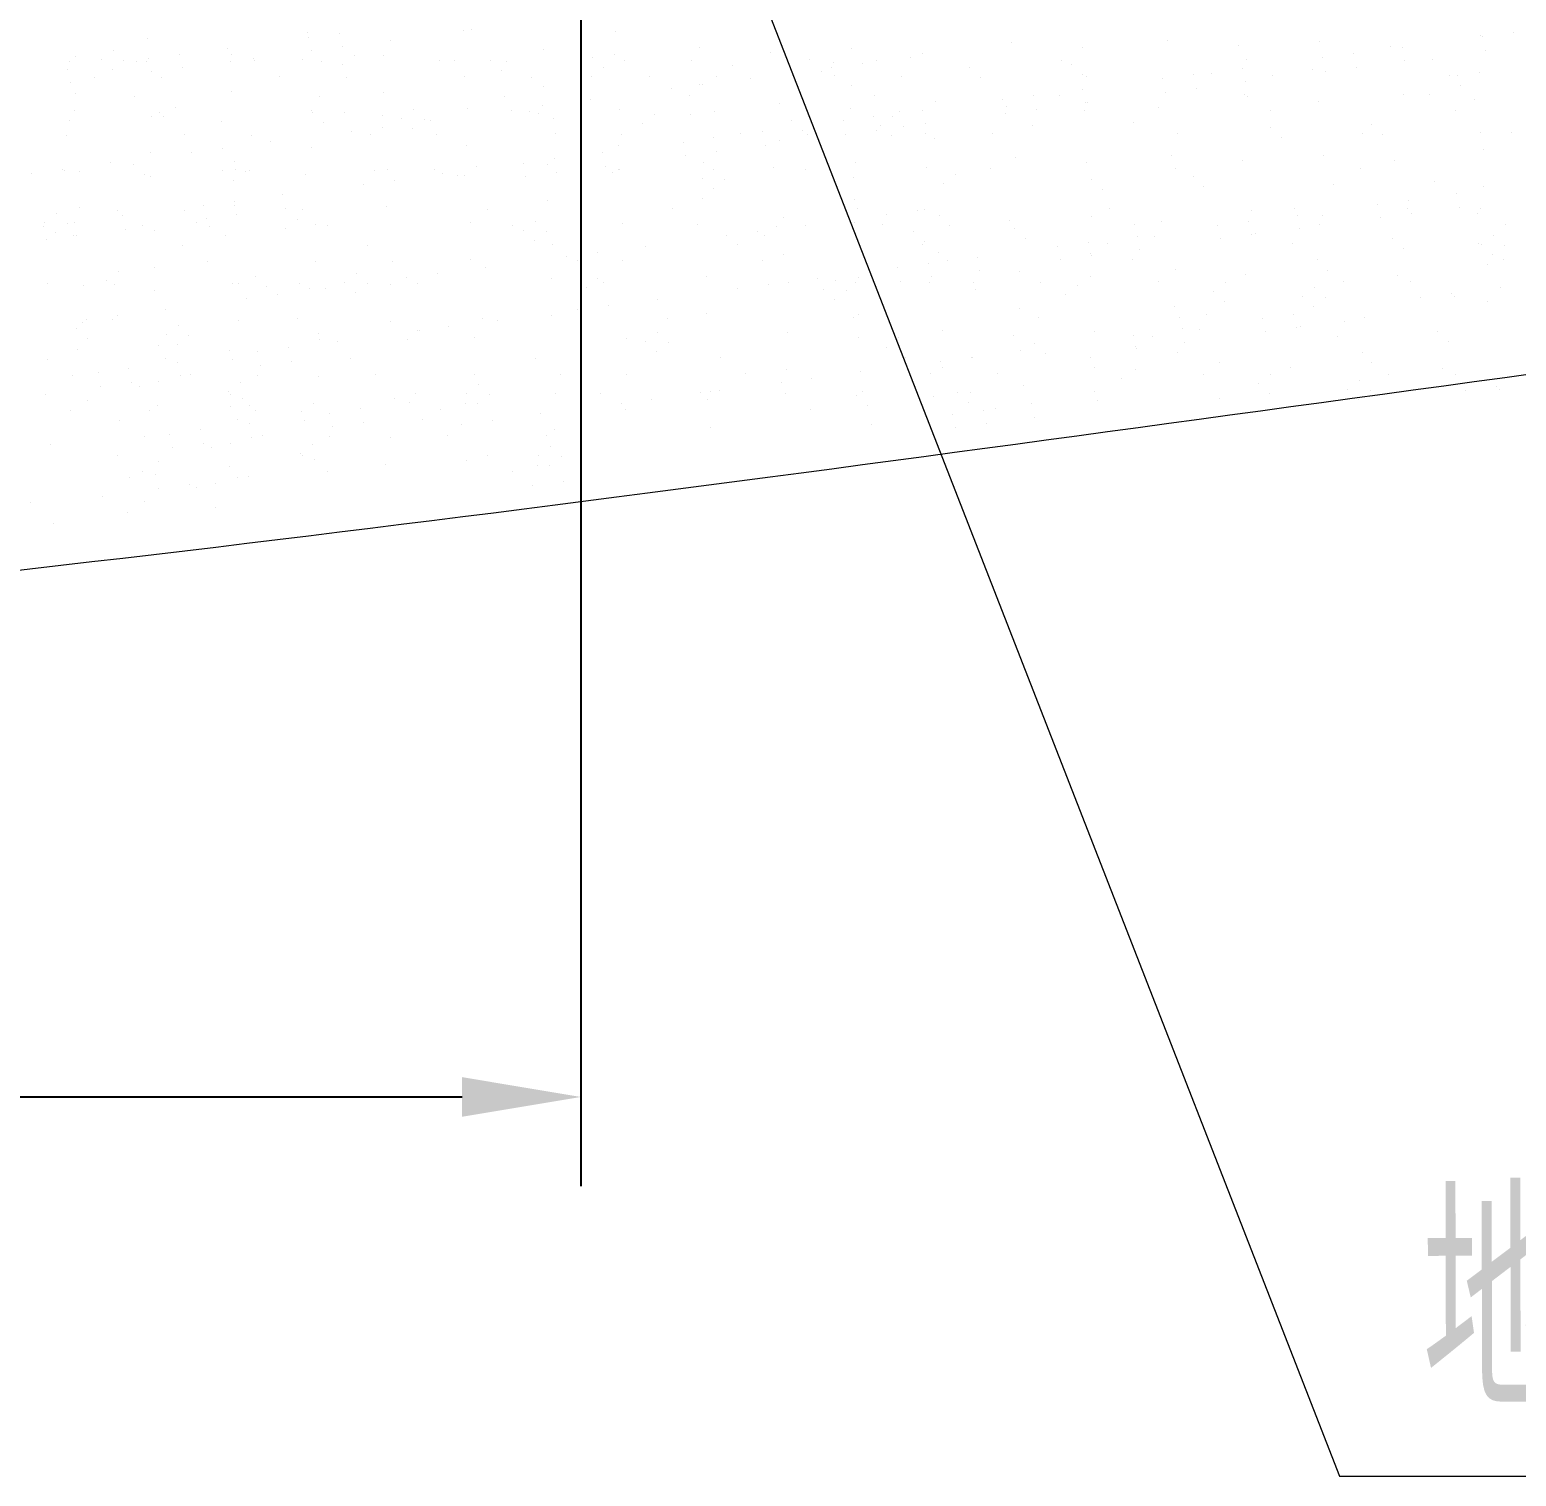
# Model space of a CAD drawing. Header units: millimetres. Extents: x 3165 to 3759, y 1184 to 1604.
# Drawn here: x 3342.62 to 3367.63, y 1354.84 to 1379.18 of the extents above; entities that cross this region are included whole.
import ezdxf

# ---------------------------------------------------------------- set-up
doc = ezdxf.new("R2010")
doc.units = ezdxf.units.MM
doc.layers.add('2', color=2, linetype='Continuous', lineweight=18, true_color=0xffff00)
doc.layers.add('LAYER2', color=2, linetype='Continuous', lineweight=25)
doc.styles.add('STYLE1', font='txt.shx', dxfattribs={"width": 0.67, "bigfont": 'hztxt.shx'})

msp = doc.modelspace()

# ---------------------------------------------------------------- linework, layer by layer
at = {"layer": '2'}
for p, q in [((3347.554, 1398.699), (3364.658, 1354.836)), ((3347.293, 1379.133), (3347.293, 1379.133)), ((3347.826, 1379.121), (3347.826, 1379.121)), ((3349.91, 1379.167), (3349.91, 1379.167)), ((3350.045, 1379.181), (3350.045, 1379.181)), ((3352.468, 1379.154), (3352.468, 1379.154)), ((3367.022, 1379.086), (3367.022, 1379.086)), ((3367.59, 1379.134), (3367.59, 1379.134)), ((3344.019, 1378.84), (3344.019, 1378.84)), ((3344.592, 1379.036), (3344.592, 1379.036)), ((3345.947, 1378.874), (3345.947, 1378.874)), ((3347.305, 1379.052), (3347.305, 1379.052)), ((3347.353, 1378.827), (3347.353, 1378.827)), ((3347.874, 1378.895), (3347.874, 1378.895)), ((3348.687, 1379.002), (3348.687, 1379.002)), ((3351.269, 1378.849), (3351.269, 1378.849)), ((3353.886, 1378.882), (3353.886, 1378.882)), ((3356.444, 1378.87), (3356.444, 1378.87)), ((3359.145, 1378.967), (3359.145, 1378.967)), ((3360.337, 1378.88), (3360.337, 1378.88)), ((3361.763, 1379), (3361.763, 1379)), ((3362.954, 1378.914), (3362.954, 1378.914)), ((3364.321, 1378.988), (3364.321, 1378.988)), ((3365.512, 1378.901), (3365.512, 1378.901)), ((3365.711, 1378.886), (3365.711, 1378.886)), ((3367.07, 1379.065), (3367.07, 1379.065)), ((3367.118, 1378.84), (3367.118, 1378.84)), ((3343.289, 1378.653), (3343.289, 1378.653)), ((3343.392, 1378.73), (3343.392, 1378.73)), ((3343.819, 1378.688), (3343.819, 1378.688)), ((3344.203, 1378.671), (3344.203, 1378.671)), ((3344.415, 1378.645), (3344.415, 1378.645)), ((3344.584, 1378.643), (3344.584, 1378.643)), ((3344.614, 1378.698), (3344.614, 1378.698)), ((3345.134, 1378.767), (3345.134, 1378.767)), ((3345.995, 1378.648), (3345.995, 1378.648)), ((3346.01, 1378.764), (3346.01, 1378.764)), ((3346.375, 1378.697), (3346.375, 1378.697)), ((3346.403, 1378.659), (3346.403, 1378.659)), ((3347.201, 1378.677), (3347.201, 1378.677)), ((3347.529, 1378.65), (3347.529, 1378.65)), ((3347.88, 1378.6), (3347.88, 1378.6)), ((3348.079, 1378.752), (3348.079, 1378.752)), ((3348.568, 1378.751), (3348.568, 1378.751)), ((3349.517, 1378.665), (3349.517, 1378.665)), ((3349.759, 1378.664), (3349.759, 1378.664)), ((3350.377, 1378.663), (3350.377, 1378.663)), ((3350.643, 1378.656), (3350.643, 1378.656)), ((3352.08, 1378.717), (3352.08, 1378.717)), ((3352.46, 1378.762), (3352.46, 1378.762)), ((3352.631, 1378.67), (3352.631, 1378.67)), ((3353.757, 1378.662), (3353.757, 1378.662)), ((3355.078, 1378.795), (3355.078, 1378.795)), ((3355.745, 1378.676), (3355.745, 1378.676)), ((3356.141, 1378.629), (3356.141, 1378.629)), ((3356.627, 1378.609), (3356.627, 1378.609)), ((3356.872, 1378.667), (3356.872, 1378.667)), ((3357.44, 1378.716), (3357.44, 1378.716)), ((3357.636, 1378.783), (3357.636, 1378.783)), ((3359.986, 1378.673), (3359.986, 1378.673)), ((3360.142, 1378.594), (3360.142, 1378.594)), ((3363.1, 1378.679), (3363.1, 1378.679)), ((3364.378, 1378.711), (3364.378, 1378.711)), ((3364.898, 1378.779), (3364.898, 1378.779)), ((3365.759, 1378.661), (3365.759, 1378.661)), ((3366.214, 1378.684), (3366.214, 1378.684)), ((3343.255, 1378.519), (3343.255, 1378.519)), ((3343.711, 1378.385), (3343.711, 1378.385)), ((3344.004, 1378.519), (3344.004, 1378.519)), ((3344.662, 1378.472), (3344.662, 1378.472)), ((3344.837, 1378.376), (3344.837, 1378.376)), ((3345.182, 1378.541), (3345.182, 1378.541)), ((3346.825, 1378.39), (3346.825, 1378.39)), ((3347.951, 1378.382), (3347.951, 1378.382)), ((3349.939, 1378.396), (3349.939, 1378.396)), ((3350.561, 1378.494), (3350.561, 1378.494)), ((3351.065, 1378.387), (3351.065, 1378.387)), ((3351.881, 1378.565), (3351.881, 1378.565)), ((3352.066, 1378.396), (3352.066, 1378.396)), ((3352.265, 1378.548), (3352.265, 1378.548)), ((3353.053, 1378.402), (3353.053, 1378.402)), ((3354.179, 1378.393), (3354.179, 1378.393)), ((3354.437, 1378.575), (3354.437, 1378.575)), ((3354.748, 1378.361), (3354.748, 1378.361)), ((3355.942, 1378.477), (3355.942, 1378.477)), ((3356.106, 1378.54), (3356.106, 1378.54)), ((3356.167, 1378.407), (3356.167, 1378.407)), ((3357.293, 1378.399), (3357.293, 1378.399)), ((3358.439, 1378.54), (3358.439, 1378.54)), ((3358.623, 1378.371), (3358.623, 1378.371)), ((3360.327, 1378.426), (3360.327, 1378.426)), ((3360.407, 1378.404), (3360.407, 1378.404)), ((3361.686, 1378.357), (3361.686, 1378.357)), ((3362.207, 1378.425), (3362.207, 1378.425)), ((3362.499, 1378.452), (3362.499, 1378.452)), ((3363.02, 1378.532), (3363.02, 1378.532)), ((3363.522, 1378.41), (3363.522, 1378.41)), ((3364.203, 1378.506), (3364.203, 1378.506)), ((3364.426, 1378.485), (3364.426, 1378.485)), ((3364.947, 1378.554), (3364.947, 1378.554)), ((3366.501, 1378.417), (3366.501, 1378.417)), ((3366.636, 1378.416), (3366.636, 1378.416)), ((3367.016, 1378.466), (3367.016, 1378.466)), ((3343.303, 1378.294), (3343.303, 1378.294)), ((3343.386, 1378.111), (3343.386, 1378.111)), ((3346.004, 1378.144), (3346.004, 1378.144)), ((3348.562, 1378.132), (3348.562, 1378.132)), ((3351.263, 1378.229), (3351.263, 1378.229)), ((3353.415, 1378.186), (3353.415, 1378.186)), ((3353.88, 1378.263), (3353.88, 1378.263)), ((3353.935, 1378.254), (3353.935, 1378.254)), ((3356.438, 1378.25), (3356.438, 1378.25)), ((3356.838, 1378.079), (3356.838, 1378.079)), ((3359.952, 1378.084), (3359.952, 1378.084)), ((3360.328, 1378.178), (3360.328, 1378.178)), ((3361.734, 1378.131), (3361.734, 1378.131)), ((3362.255, 1378.199), (3362.255, 1378.199)), ((3363.066, 1378.09), (3363.066, 1378.09)), ((3363.068, 1378.306), (3363.068, 1378.306)), ((3365.733, 1378.096), (3365.733, 1378.096)), ((3366.18, 1378.096), (3366.18, 1378.096)), ((3366.685, 1378.249), (3366.685, 1378.249)), ((3344.381, 1378.056), (3344.381, 1378.056)), ((3345.073, 1377.874), (3345.073, 1377.874)), ((3347.362, 1377.826), (3347.362, 1377.826)), ((3347.495, 1378.062), (3347.495, 1378.062)), ((3349.074, 1377.84), (3349.074, 1377.84)), ((3349.979, 1377.859), (3349.979, 1377.859)), ((3350.609, 1378.067), (3350.609, 1378.067)), ((3350.723, 1377.831), (3350.723, 1377.831)), ((3351.243, 1377.9), (3351.243, 1377.9)), ((3352.056, 1378.007), (3352.056, 1378.007)), ((3352.537, 1377.847), (3352.537, 1377.847)), ((3353.724, 1378.073), (3353.724, 1378.073)), ((3355.238, 1377.944), (3355.238, 1377.944)), ((3356.43, 1377.857), (3356.43, 1377.857)), ((3357.856, 1377.978), (3357.856, 1377.978)), ((3358.994, 1378.002), (3358.994, 1378.002)), ((3359.047, 1377.891), (3359.047, 1377.891)), ((3359.515, 1378.071), (3359.515, 1378.071)), ((3359.563, 1377.845), (3359.563, 1377.845)), ((3360.376, 1377.952), (3360.376, 1377.952)), ((3360.414, 1377.966), (3360.414, 1377.966)), ((3361.606, 1377.879), (3361.606, 1377.879)), ((3363.115, 1378.063), (3363.115, 1378.063)), ((3364.306, 1377.976), (3364.306, 1377.976)), ((3366.602, 1377.827), (3366.602, 1377.827)), ((3366.924, 1378.009), (3366.924, 1378.009)), ((3343.294, 1377.654), (3343.294, 1377.654)), ((3343.369, 1377.82), (3343.369, 1377.82)), ((3344.661, 1377.729), (3344.661, 1377.729)), ((3344.803, 1377.787), (3344.803, 1377.787)), ((3344.874, 1377.722), (3344.874, 1377.722)), ((3345.852, 1377.642), (3345.852, 1377.642)), ((3347.371, 1377.785), (3347.371, 1377.785)), ((3347.555, 1377.616), (3347.555, 1377.616)), ((3347.917, 1377.793), (3347.917, 1377.793)), ((3348.553, 1377.739), (3348.553, 1377.739)), ((3348.875, 1377.688), (3348.875, 1377.688)), ((3349.259, 1377.671), (3349.259, 1377.671)), ((3349.365, 1377.652), (3349.365, 1377.652)), ((3351.031, 1377.799), (3351.031, 1377.799)), ((3351.171, 1377.772), (3351.171, 1377.772)), ((3351.431, 1377.697), (3351.431, 1377.697)), ((3352.936, 1377.599), (3352.936, 1377.599)), ((3353.135, 1377.751), (3353.135, 1377.751)), ((3353.729, 1377.76), (3353.729, 1377.76)), ((3354.145, 1377.804), (3354.145, 1377.804)), ((3355.433, 1377.663), (3355.433, 1377.663)), ((3356.303, 1377.648), (3356.303, 1377.648)), ((3356.823, 1377.716), (3356.823, 1377.716)), ((3357.136, 1377.717), (3357.136, 1377.717)), ((3357.259, 1377.81), (3357.259, 1377.81)), ((3357.636, 1377.823), (3357.636, 1377.823)), ((3357.684, 1377.598), (3357.684, 1377.598)), ((3359.042, 1377.777), (3359.042, 1377.777)), ((3360.374, 1377.816), (3360.374, 1377.816)), ((3361.197, 1377.628), (3361.197, 1377.628)), ((3363.488, 1377.821), (3363.488, 1377.821)), ((3365.198, 1377.594), (3365.198, 1377.594)), ((3343.241, 1377.403), (3343.241, 1377.403)), ((3345.229, 1377.417), (3345.229, 1377.417)), ((3346.355, 1377.409), (3346.355, 1377.409)), ((3348.031, 1377.477), (3348.031, 1377.477)), ((3348.343, 1377.423), (3348.343, 1377.423)), ((3348.552, 1377.545), (3348.552, 1377.545)), ((3349.06, 1377.519), (3349.06, 1377.519)), ((3349.469, 1377.415), (3349.469, 1377.415)), ((3351.457, 1377.429), (3351.457, 1377.429)), ((3352.583, 1377.42), (3352.583, 1377.42)), ((3354.131, 1377.362), (3354.131, 1377.362)), ((3354.571, 1377.434), (3354.571, 1377.434)), ((3354.944, 1377.469), (3354.944, 1377.469)), ((3355.232, 1377.325), (3355.232, 1377.325)), ((3355.617, 1377.494), (3355.617, 1377.494)), ((3355.697, 1377.426), (3355.697, 1377.426)), ((3356.351, 1377.422), (3356.351, 1377.422)), ((3356.871, 1377.491), (3356.871, 1377.491)), ((3356.937, 1377.565), (3356.937, 1377.565)), ((3357.121, 1377.396), (3357.121, 1377.396)), ((3357.32, 1377.548), (3357.32, 1377.548)), ((3357.685, 1377.44), (3357.685, 1377.44)), ((3357.85, 1377.358), (3357.85, 1377.358)), ((3358.811, 1377.432), (3358.811, 1377.432)), ((3359.493, 1377.574), (3359.493, 1377.574)), ((3361.925, 1377.437), (3361.925, 1377.437)), ((3363.495, 1377.54), (3363.495, 1377.54)), ((3363.679, 1377.371), (3363.679, 1377.371)), ((3365.04, 1377.443), (3365.04, 1377.443)), ((3365.382, 1377.425), (3365.382, 1377.425)), ((3367.028, 1377.457), (3367.028, 1377.457)), ((3367.555, 1377.451), (3367.555, 1377.451)), ((3344.655, 1377.109), (3344.655, 1377.109)), ((3345.339, 1377.122), (3345.339, 1377.122)), ((3345.86, 1377.191), (3345.86, 1377.191)), ((3346.673, 1377.298), (3346.673, 1377.298)), ((3347.356, 1377.207), (3347.356, 1377.207)), ((3349.973, 1377.24), (3349.973, 1377.24)), ((3352.253, 1377.115), (3352.253, 1377.115)), ((3352.531, 1377.228), (3352.531, 1377.228)), ((3353.611, 1377.293), (3353.611, 1377.293)), ((3354.179, 1377.136), (3354.179, 1377.136)), ((3354.992, 1377.243), (3354.992, 1377.243)), ((3367.085, 1377.159), (3367.085, 1377.159)), ((3343.168, 1376.837), (3343.168, 1376.837)), ((3343.981, 1376.944), (3343.981, 1376.944)), ((3344.365, 1376.908), (3344.365, 1376.908)), ((3346.068, 1376.962), (3346.068, 1376.962)), ((3346.073, 1376.837), (3346.073, 1376.837)), ((3348.631, 1376.825), (3348.631, 1376.825)), ((3349.435, 1376.826), (3349.435, 1376.826)), ((3350.129, 1376.873), (3350.129, 1376.873)), ((3350.919, 1376.939), (3350.919, 1376.939)), ((3351.332, 1376.922), (3351.332, 1376.922)), ((3351.44, 1377.008), (3351.44, 1377.008)), ((3352.301, 1376.889), (3352.301, 1376.889)), ((3352.523, 1376.835), (3352.523, 1376.835)), ((3352.549, 1376.832), (3352.549, 1376.832)), ((3353.659, 1377.068), (3353.659, 1377.068)), ((3353.949, 1376.955), (3353.949, 1376.955)), ((3354.13, 1376.839), (3354.13, 1376.839)), ((3355.141, 1376.868), (3355.141, 1376.868)), ((3355.663, 1376.837), (3355.663, 1376.837)), ((3356.507, 1376.943), (3356.507, 1376.943)), ((3357.699, 1376.856), (3357.699, 1376.856)), ((3358.777, 1376.843), (3358.777, 1376.843)), ((3359.208, 1377.04), (3359.208, 1377.04)), ((3360.4, 1376.953), (3360.4, 1376.953)), ((3361.826, 1377.074), (3361.826, 1377.074)), ((3361.892, 1376.849), (3361.892, 1376.849)), ((3363.017, 1376.987), (3363.017, 1376.987)), ((3364.384, 1377.061), (3364.384, 1377.061)), ((3365.006, 1376.854), (3365.006, 1376.854)), ((3365.575, 1376.974), (3365.575, 1376.974)), ((3342.648, 1376.768), (3342.648, 1376.768)), ((3343.207, 1376.815), (3343.207, 1376.815)), ((3343.455, 1376.803), (3343.455, 1376.803)), ((3344.549, 1376.739), (3344.549, 1376.739)), ((3344.646, 1376.716), (3344.646, 1376.716)), ((3345.869, 1376.81), (3345.869, 1376.81)), ((3346.053, 1376.641), (3346.053, 1376.641)), ((3346.252, 1376.793), (3346.252, 1376.793)), ((3346.321, 1376.82), (3346.321, 1376.82)), ((3347.264, 1376.75), (3347.264, 1376.75)), ((3348.227, 1376.585), (3348.227, 1376.585)), ((3348.425, 1376.819), (3348.425, 1376.819)), ((3348.748, 1376.653), (3348.748, 1376.653)), ((3349.561, 1376.76), (3349.561, 1376.76)), ((3349.822, 1376.738), (3349.822, 1376.738)), ((3349.93, 1376.722), (3349.93, 1376.722)), ((3350.967, 1376.713), (3350.967, 1376.713)), ((3351.488, 1376.782), (3351.488, 1376.782)), ((3352.427, 1376.785), (3352.427, 1376.785)), ((3353.931, 1376.687), (3353.931, 1376.687)), ((3354.314, 1376.67), (3354.314, 1376.67)), ((3356.487, 1376.696), (3356.487, 1376.696)), ((3357.991, 1376.599), (3357.991, 1376.599)), ((3358.19, 1376.751), (3358.19, 1376.751)), ((3360.488, 1376.662), (3360.488, 1376.662)), ((3362.192, 1376.716), (3362.192, 1376.716)), ((3366.252, 1376.628), (3366.252, 1376.628)), ((3346.869, 1376.406), (3346.869, 1376.406)), ((3353.943, 1376.336), (3353.943, 1376.336)), ((3354.115, 1376.518), (3354.115, 1376.518)), ((3360.673, 1376.493), (3360.673, 1376.493)), ((3362.376, 1376.547), (3362.376, 1376.547)), ((3364.549, 1376.574), (3364.549, 1376.574)), ((3366.633, 1376.419), (3366.633, 1376.419)), ((3367.079, 1376.539), (3367.079, 1376.539)), ((3343.062, 1376.084), (3343.062, 1376.084)), ((3343.449, 1376.184), (3343.449, 1376.184)), ((3344.096, 1376.149), (3344.096, 1376.149)), ((3345.223, 1376.141), (3345.223, 1376.141)), ((3345.535, 1376.23), (3345.535, 1376.23)), ((3346.056, 1376.299), (3346.056, 1376.299)), ((3346.067, 1376.217), (3346.067, 1376.217)), ((3346.917, 1376.18), (3346.917, 1376.18)), ((3347.211, 1376.155), (3347.211, 1376.155)), ((3348.625, 1376.205), (3348.625, 1376.205)), ((3350.325, 1376.16), (3350.325, 1376.16)), ((3351.326, 1376.302), (3351.326, 1376.302)), ((3353.439, 1376.166), (3353.439, 1376.166)), ((3356.501, 1376.323), (3356.501, 1376.323)), ((3356.553, 1376.172), (3356.553, 1376.172)), ((3357.549, 1376.141), (3357.549, 1376.141)), ((3357.679, 1376.163), (3357.679, 1376.163)), ((3360.793, 1376.169), (3360.793, 1376.169)), ((3363.178, 1376.136), (3363.178, 1376.136)), ((3363.907, 1376.175), (3363.907, 1376.175)), ((3365.3, 1376.243), (3365.3, 1376.243)), ((3365.796, 1376.169), (3365.796, 1376.169)), ((3365.82, 1376.312), (3365.82, 1376.312)), ((3365.869, 1376.086), (3365.869, 1376.086)), ((3366.681, 1376.193), (3366.681, 1376.193)), ((3366.987, 1376.082), (3366.987, 1376.082)), ((3367.022, 1376.18), (3367.022, 1376.18)), ((3342.844, 1375.876), (3342.844, 1375.876)), ((3342.863, 1375.932), (3342.863, 1375.932)), ((3343.246, 1375.915), (3343.246, 1375.915)), ((3343.364, 1375.944), (3343.364, 1375.944)), ((3344.177, 1376.051), (3344.177, 1376.051)), ((3344.225, 1375.826), (3344.225, 1375.826)), ((3344.518, 1375.881), (3344.518, 1375.881)), ((3345.419, 1375.942), (3345.419, 1375.942)), ((3345.584, 1376.005), (3345.584, 1376.005)), ((3345.644, 1375.872), (3345.644, 1375.872)), ((3346.104, 1376.073), (3346.104, 1376.073)), ((3346.923, 1375.844), (3346.923, 1375.844)), ((3347.122, 1375.996), (3347.122, 1375.996)), ((3347.425, 1375.899), (3347.425, 1375.899)), ((3347.632, 1375.886), (3347.632, 1375.886)), ((3350.042, 1375.933), (3350.042, 1375.933)), ((3350.746, 1375.892), (3350.746, 1375.892)), ((3351.124, 1375.961), (3351.124, 1375.961)), ((3352.6, 1375.92), (3352.6, 1375.92)), ((3353.861, 1375.897), (3353.861, 1375.897)), ((3355.184, 1375.873), (3355.184, 1375.873)), ((3355.301, 1376.018), (3355.301, 1376.018)), ((3355.67, 1375.893), (3355.67, 1375.893)), ((3356.493, 1375.931), (3356.493, 1375.931)), ((3356.975, 1375.903), (3356.975, 1375.903)), ((3357.028, 1376.072), (3357.028, 1376.072)), ((3357.919, 1376.051), (3357.919, 1376.051)), ((3358.101, 1375.895), (3358.101, 1375.895)), ((3359.11, 1375.964), (3359.11, 1375.964)), ((3359.186, 1375.839), (3359.186, 1375.839)), ((3360.477, 1376.039), (3360.477, 1376.039)), ((3361.215, 1375.9), (3361.215, 1375.9)), ((3361.669, 1375.952), (3361.669, 1375.952)), ((3362.608, 1375.889), (3362.608, 1375.889)), ((3363.129, 1375.957), (3363.129, 1375.957)), ((3363.942, 1376.064), (3363.942, 1376.064)), ((3363.99, 1375.839), (3363.99, 1375.839)), ((3364.329, 1375.906), (3364.329, 1375.906)), ((3364.369, 1376.049), (3364.369, 1376.049)), ((3365.348, 1376.018), (3365.348, 1376.018)), ((3367.443, 1375.912), (3367.443, 1375.912)), ((3342.892, 1375.65), (3342.892, 1375.65)), ((3343.047, 1375.763), (3343.047, 1375.763)), ((3343.357, 1375.727), (3343.357, 1375.727)), ((3343.412, 1375.719), (3343.412, 1375.719)), ((3344.724, 1375.802), (3344.724, 1375.802)), ((3345.915, 1375.715), (3345.915, 1375.715)), ((3350.925, 1375.81), (3350.925, 1375.81)), ((3351.109, 1375.641), (3351.109, 1375.641)), ((3351.308, 1375.793), (3351.308, 1375.793)), ((3354.337, 1375.718), (3354.337, 1375.718)), ((3354.857, 1375.786), (3354.857, 1375.786)), ((3354.985, 1375.721), (3354.985, 1375.721)), ((3357.482, 1375.784), (3357.482, 1375.784)), ((3357.645, 1375.575), (3357.645, 1375.575)), ((3357.667, 1375.615), (3357.667, 1375.615)), ((3359.37, 1375.67), (3359.37, 1375.67)), ((3360.437, 1375.603), (3360.437, 1375.603)), ((3360.759, 1375.58), (3360.759, 1375.58)), ((3361.25, 1375.71), (3361.25, 1375.71)), ((3361.543, 1375.696), (3361.543, 1375.696)), ((3362.656, 1375.663), (3362.656, 1375.663)), ((3363.177, 1375.732), (3363.177, 1375.732)), ((3363.246, 1375.75), (3363.246, 1375.75)), ((3363.874, 1375.586), (3363.874, 1375.586)), ((3365.544, 1375.662), (3365.544, 1375.662)), ((3366.988, 1375.592), (3366.988, 1375.592)), ((3367.248, 1375.716), (3367.248, 1375.716)), ((3345.189, 1375.552), (3345.189, 1375.552)), ((3348.303, 1375.558), (3348.303, 1375.558)), ((3351.417, 1375.563), (3351.417, 1375.563)), ((3351.645, 1375.363), (3351.645, 1375.363)), ((3352.165, 1375.432), (3352.165, 1375.432)), ((3352.978, 1375.539), (3352.978, 1375.539)), ((3354.531, 1375.569), (3354.531, 1375.569)), ((3355.295, 1375.398), (3355.295, 1375.398)), ((3357.913, 1375.432), (3357.913, 1375.432)), ((3358.558, 1375.356), (3358.558, 1375.356)), ((3359.916, 1375.534), (3359.916, 1375.534)), ((3360.471, 1375.419), (3360.471, 1375.419)), ((3360.485, 1375.377), (3360.485, 1375.377)), ((3361.298, 1375.484), (3361.298, 1375.484)), ((3365.728, 1375.493), (3365.728, 1375.493)), ((3367.049, 1375.564), (3367.049, 1375.564)), ((3367.233, 1375.395), (3367.233, 1375.395)), ((3367.432, 1375.547), (3367.432, 1375.547)), ((3344.116, 1375.118), (3344.116, 1375.118)), ((3344.718, 1375.182), (3344.718, 1375.182)), ((3345.61, 1375.283), (3345.61, 1375.283)), ((3347.419, 1375.28), (3347.419, 1375.28)), ((3348.118, 1375.084), (3348.118, 1375.084)), ((3348.725, 1375.289), (3348.725, 1375.289)), ((3349.474, 1375.078), (3349.474, 1375.078)), ((3350.036, 1375.313), (3350.036, 1375.313)), ((3350.287, 1375.185), (3350.287, 1375.185)), ((3351.839, 1375.295), (3351.839, 1375.295)), ((3352.594, 1375.301), (3352.594, 1375.301)), ((3354.953, 1375.3), (3354.953, 1375.3)), ((3357.225, 1375.18), (3357.225, 1375.18)), ((3357.745, 1375.249), (3357.745, 1375.249)), ((3358.067, 1375.306), (3358.067, 1375.306)), ((3358.606, 1375.13), (3358.606, 1375.13)), ((3359.271, 1375.113), (3359.271, 1375.113)), ((3359.964, 1375.309), (3359.964, 1375.309)), ((3361.181, 1375.312), (3361.181, 1375.312)), ((3361.889, 1375.147), (3361.889, 1375.147)), ((3364.295, 1375.317), (3364.295, 1375.317)), ((3364.447, 1375.135), (3364.447, 1375.135)), ((3367.148, 1375.232), (3367.148, 1375.232)), ((3367.409, 1375.323), (3367.409, 1375.323)), ((3342.922, 1374.908), (3342.922, 1374.908)), ((3343.518, 1374.877), (3343.518, 1374.877)), ((3343.917, 1374.966), (3343.917, 1374.966)), ((3344.048, 1374.899), (3344.048, 1374.899)), ((3346.036, 1374.913), (3346.036, 1374.913)), ((3346.136, 1374.91), (3346.136, 1374.91)), ((3346.414, 1375.03), (3346.414, 1375.03)), ((3346.599, 1374.861), (3346.599, 1374.861)), ((3347.162, 1374.905), (3347.162, 1374.905)), ((3347.595, 1374.83), (3347.595, 1374.83)), ((3347.919, 1374.932), (3347.919, 1374.932)), ((3348.302, 1374.915), (3348.302, 1374.915)), ((3348.694, 1374.898), (3348.694, 1374.898)), ((3348.953, 1375.009), (3348.953, 1375.009)), ((3349.15, 1374.919), (3349.15, 1374.919)), ((3351.395, 1374.995), (3351.395, 1374.995)), ((3351.979, 1374.843), (3351.979, 1374.843)), ((3352.178, 1374.995), (3352.178, 1374.995)), ((3352.265, 1374.925), (3352.265, 1374.925)), ((3354.012, 1375.028), (3354.012, 1375.028)), ((3354.533, 1374.826), (3354.533, 1374.826)), ((3355.053, 1374.894), (3355.053, 1374.894)), ((3355.379, 1374.93), (3355.379, 1374.93)), ((3355.866, 1375.001), (3355.866, 1375.001)), ((3356.18, 1374.961), (3356.18, 1374.961)), ((3356.505, 1374.922), (3356.505, 1374.922)), ((3356.57, 1375.016), (3356.57, 1375.016)), ((3357.273, 1374.954), (3357.273, 1374.954)), ((3357.762, 1374.929), (3357.762, 1374.929)), ((3357.793, 1375.023), (3357.793, 1375.023)), ((3358.493, 1374.936), (3358.493, 1374.936)), ((3359.619, 1374.927), (3359.619, 1374.927)), ((3360.24, 1374.873), (3360.24, 1374.873)), ((3360.463, 1375.026), (3360.463, 1375.026)), ((3361.607, 1374.942), (3361.607, 1374.942)), ((3362.733, 1374.933), (3362.733, 1374.933)), ((3363.08, 1375.06), (3363.08, 1375.06)), ((3364.242, 1374.838), (3364.242, 1374.838)), ((3364.721, 1374.947), (3364.721, 1374.947)), ((3365.638, 1375.048), (3365.638, 1375.048)), ((3365.847, 1374.939), (3365.847, 1374.939)), ((3367.359, 1374.843), (3367.359, 1374.843)), ((3344.709, 1374.79), (3344.709, 1374.79)), ((3346.261, 1374.655), (3346.261, 1374.655)), ((3346.782, 1374.723), (3346.782, 1374.723)), ((3347.327, 1374.823), (3347.327, 1374.823)), ((3348.103, 1374.763), (3348.103, 1374.763)), ((3353.175, 1374.647), (3353.175, 1374.647)), ((3355.981, 1374.809), (3355.981, 1374.809)), ((3356.165, 1374.64), (3356.165, 1374.64)), ((3356.364, 1374.792), (3356.364, 1374.792)), ((3358.537, 1374.818), (3358.537, 1374.818)), ((3360.041, 1374.721), (3360.041, 1374.721)), ((3362.538, 1374.784), (3362.538, 1374.784)), ((3362.722, 1374.615), (3362.722, 1374.615)), ((3364.042, 1374.686), (3364.042, 1374.686)), ((3364.426, 1374.669), (3364.426, 1374.669)), ((3366.026, 1374.668), (3366.026, 1374.668)), ((3366.546, 1374.736), (3366.546, 1374.736)), ((3366.598, 1374.696), (3366.598, 1374.696)), ((3367.142, 1374.612), (3367.142, 1374.612)), ((3344.09, 1374.369), (3344.09, 1374.369)), ((3344.903, 1374.476), (3344.903, 1374.476)), ((3351.389, 1374.376), (3351.389, 1374.376)), ((3351.841, 1374.471), (3351.841, 1374.471)), ((3352.362, 1374.54), (3352.362, 1374.54)), ((3353.357, 1374.328), (3353.357, 1374.328)), ((3354.006, 1374.409), (3354.006, 1374.409)), ((3356.471, 1374.333), (3356.471, 1374.333)), ((3356.564, 1374.397), (3356.564, 1374.397)), ((3359.265, 1374.494), (3359.265, 1374.494)), ((3359.585, 1374.339), (3359.585, 1374.339)), ((3361.883, 1374.527), (3361.883, 1374.527)), ((3361.972, 1374.341), (3361.972, 1374.341)), ((3362.425, 1374.392), (3362.425, 1374.392)), ((3363.365, 1374.329), (3363.365, 1374.329)), ((3363.885, 1374.398), (3363.885, 1374.398)), ((3364.227, 1374.517), (3364.227, 1374.517)), ((3365.086, 1374.347), (3365.086, 1374.347)), ((3343.408, 1374.152), (3343.408, 1374.152)), ((3343.512, 1374.257), (3343.512, 1374.257)), ((3343.57, 1374.3), (3343.57, 1374.3)), ((3344.014, 1374.311), (3344.014, 1374.311)), ((3345.112, 1374.206), (3345.112, 1374.206)), ((3346.13, 1374.29), (3346.13, 1374.29)), ((3347.129, 1374.316), (3347.129, 1374.316)), ((3348.688, 1374.278), (3348.688, 1374.278)), ((3349.149, 1374.117), (3349.149, 1374.117)), ((3349.172, 1374.118), (3349.172, 1374.118)), ((3349.67, 1374.185), (3349.67, 1374.185)), ((3350.243, 1374.322), (3350.243, 1374.322)), ((3350.483, 1374.292), (3350.483, 1374.292)), ((3353.174, 1374.083), (3353.174, 1374.083)), ((3355.364, 1374.091), (3355.364, 1374.091)), ((3357.982, 1374.124), (3357.982, 1374.124)), ((3360.54, 1374.112), (3360.54, 1374.112)), ((3362.007, 1374.151), (3362.007, 1374.151)), ((3362.299, 1374.137), (3362.299, 1374.137)), ((3363.413, 1374.104), (3363.413, 1374.104)), ((3363.933, 1374.172), (3363.933, 1374.172)), ((3364.003, 1374.191), (3364.003, 1374.191)), ((3364.746, 1374.279), (3364.746, 1374.279)), ((3366.301, 1374.102), (3366.301, 1374.102)), ((3343.592, 1373.983), (3343.592, 1373.983)), ((3344.787, 1373.875), (3344.787, 1373.875)), ((3344.913, 1374.054), (3344.913, 1374.054)), ((3345.097, 1373.885), (3345.097, 1373.885)), ((3345.296, 1374.037), (3345.296, 1374.037)), ((3346.978, 1373.831), (3346.978, 1373.831)), ((3347.469, 1374.063), (3347.469, 1374.063)), ((3347.488, 1373.972), (3347.488, 1373.972)), ((3347.791, 1373.938), (3347.791, 1373.938)), ((3348.973, 1373.966), (3348.973, 1373.966)), ((3350.105, 1374.006), (3350.105, 1374.006)), ((3352.663, 1373.993), (3352.663, 1373.993)), ((3352.974, 1373.931), (3352.974, 1373.931)), ((3353.358, 1373.914), (3353.358, 1373.914)), ((3356.556, 1374.004), (3356.556, 1374.004)), ((3357.035, 1373.843), (3357.035, 1373.843)), ((3357.234, 1373.995), (3357.234, 1373.995)), ((3359.173, 1374.037), (3359.173, 1374.037)), ((3359.532, 1373.906), (3359.532, 1373.906)), ((3361.194, 1374.044), (3361.194, 1374.044)), ((3361.228, 1373.86), (3361.228, 1373.86)), ((3361.516, 1374.021), (3361.516, 1374.021)), ((3362.055, 1373.925), (3362.055, 1373.925)), ((3364.63, 1374.027), (3364.63, 1374.027)), ((3366.485, 1373.933), (3366.485, 1373.933)), ((3342.916, 1373.631), (3342.916, 1373.631)), ((3343.42, 1373.8), (3343.42, 1373.8)), ((3344.904, 1373.645), (3344.904, 1373.645)), ((3345.099, 1373.584), (3345.099, 1373.584)), ((3345.978, 1373.788), (3345.978, 1373.788)), ((3346.03, 1373.636), (3346.03, 1373.636)), ((3346.457, 1373.762), (3346.457, 1373.762)), ((3347.026, 1373.605), (3347.026, 1373.605)), ((3348.018, 1373.651), (3348.018, 1373.651)), ((3351.132, 1373.656), (3351.132, 1373.656)), ((3353.159, 1373.762), (3353.159, 1373.762)), ((3354.247, 1373.662), (3354.247, 1373.662)), ((3357.361, 1373.668), (3357.361, 1373.668)), ((3357.95, 1373.604), (3357.95, 1373.604)), ((3358.471, 1373.673), (3358.471, 1373.673)), ((3358.487, 1373.659), (3358.487, 1373.659)), ((3359.284, 1373.78), (3359.284, 1373.78)), ((3359.716, 1373.737), (3359.716, 1373.737)), ((3360.475, 1373.673), (3360.475, 1373.673)), ((3361.242, 1373.818), (3361.242, 1373.818)), ((3361.938, 1373.752), (3361.938, 1373.752)), ((3362.645, 1373.587), (3362.645, 1373.587)), ((3365.052, 1373.758), (3365.052, 1373.758)), ((3365.204, 1373.575), (3365.204, 1373.575)), ((3343.338, 1373.362), (3343.338, 1373.362)), ((3343.766, 1373.408), (3343.766, 1373.408)), ((3344.286, 1373.477), (3344.286, 1373.477)), ((3345.147, 1373.358), (3345.147, 1373.358)), ((3345.326, 1373.376), (3345.326, 1373.376)), ((3346.452, 1373.368), (3346.452, 1373.368)), ((3346.506, 1373.537), (3346.506, 1373.537)), ((3347.482, 1373.353), (3347.482, 1373.353)), ((3348.44, 1373.382), (3348.44, 1373.382)), ((3350.099, 1373.386), (3350.099, 1373.386)), ((3351.554, 1373.388), (3351.554, 1373.388)), ((3352.657, 1373.374), (3352.657, 1373.374)), ((3354.668, 1373.393), (3354.668, 1373.393)), ((3355.358, 1373.471), (3355.358, 1373.471)), ((3356.592, 1373.426), (3356.592, 1373.426)), ((3357.782, 1373.399), (3357.782, 1373.399)), ((3357.976, 1373.505), (3357.976, 1373.505)), ((3358.908, 1373.39), (3358.908, 1373.39)), ((3360.534, 1373.492), (3360.534, 1373.492)), ((3361.219, 1373.467), (3361.219, 1373.467)), ((3362.364, 1373.382), (3362.364, 1373.382)), ((3363.49, 1373.374), (3363.49, 1373.374)), ((3363.837, 1373.501), (3363.837, 1373.501)), ((3365.478, 1373.388), (3365.478, 1373.388)), ((3366.395, 1373.488), (3366.395, 1373.488)), ((3366.604, 1373.379), (3366.604, 1373.379)), ((3343.814, 1373.183), (3343.814, 1373.183)), ((3344.334, 1373.251), (3344.334, 1373.251)), ((3344.462, 1373.186), (3344.462, 1373.186)), ((3344.781, 1373.256), (3344.781, 1373.256)), ((3345.967, 1373.088), (3345.967, 1373.088)), ((3346.166, 1373.24), (3346.166, 1373.24)), ((3350.167, 1373.206), (3350.167, 1373.206)), ((3354.075, 1373.102), (3354.075, 1373.102)), ((3354.228, 1373.117), (3354.228, 1373.117)), ((3355.259, 1373.25), (3355.259, 1373.25)), ((3355.779, 1373.319), (3355.779, 1373.319)), ((3356.633, 1373.089), (3356.633, 1373.089)), ((3358.229, 1373.083), (3358.229, 1373.083)), ((3359.334, 1373.187), (3359.334, 1373.187)), ((3360.526, 1373.1), (3360.526, 1373.1)), ((3360.997, 1373.313), (3360.997, 1373.313)), ((3363.295, 1373.225), (3363.295, 1373.225)), ((3364.799, 1373.127), (3364.799, 1373.127)), ((3364.998, 1373.279), (3364.998, 1373.279)), ((3365.183, 1373.11), (3365.183, 1373.11)), ((3366.782, 1373.108), (3366.782, 1373.108)), ((3367.303, 1373.177), (3367.303, 1373.177)), ((3367.355, 1373.136), (3367.355, 1373.136)), ((3342.882, 1373.042), (3342.882, 1373.042)), ((3343.581, 1372.95), (3343.581, 1372.95)), ((3344.772, 1372.863), (3344.772, 1372.863)), ((3345.996, 1373.048), (3345.996, 1373.048)), ((3345.997, 1372.845), (3345.997, 1372.845)), ((3346.199, 1372.983), (3346.199, 1372.983)), ((3346.307, 1372.855), (3346.307, 1372.855)), ((3347.39, 1372.896), (3347.39, 1372.896)), ((3348.757, 1372.971), (3348.757, 1372.971)), ((3349.001, 1372.908), (3349.001, 1372.908)), ((3349.111, 1373.054), (3349.111, 1373.054)), ((3349.948, 1372.884), (3349.948, 1372.884)), ((3349.968, 1373.054), (3349.968, 1373.054)), ((3350.153, 1372.885), (3350.153, 1372.885)), ((3350.352, 1373.037), (3350.352, 1373.037)), ((3351.458, 1373.068), (3351.458, 1373.068)), ((3352.225, 1373.059), (3352.225, 1373.059)), ((3352.567, 1372.896), (3352.567, 1372.896)), ((3353.087, 1372.964), (3353.087, 1372.964)), ((3353.9, 1373.071), (3353.9, 1373.071)), ((3354.029, 1372.965), (3354.029, 1372.965)), ((3355.339, 1373.065), (3355.339, 1373.065)), ((3356.526, 1373.029), (3356.526, 1373.029)), ((3356.71, 1372.86), (3356.71, 1372.86)), ((3357.825, 1373.002), (3357.825, 1373.002)), ((3358.414, 1372.914), (3358.414, 1372.914)), ((3358.453, 1373.071), (3358.453, 1373.071)), ((3359.48, 1372.888), (3359.48, 1372.888)), ((3360.586, 1372.94), (3360.586, 1372.94)), ((3362.639, 1372.968), (3362.639, 1372.968)), ((3363.479, 1373.056), (3363.479, 1373.056)), ((3364.983, 1372.958), (3364.983, 1372.958)), ((3343.304, 1372.774), (3343.304, 1372.774)), ((3344.126, 1372.601), (3344.126, 1372.601)), ((3344.63, 1372.77), (3344.63, 1372.77)), ((3346.114, 1372.615), (3346.114, 1372.615)), ((3346.418, 1372.779), (3346.418, 1372.779)), ((3347.188, 1372.758), (3347.188, 1372.758)), ((3347.24, 1372.606), (3347.24, 1372.606)), ((3347.668, 1372.732), (3347.668, 1372.732)), ((3348.188, 1372.801), (3348.188, 1372.801)), ((3348.236, 1372.575), (3348.236, 1372.575)), ((3349.228, 1372.621), (3349.228, 1372.621)), ((3349.532, 1372.785), (3349.532, 1372.785)), ((3350.396, 1372.61), (3350.396, 1372.61)), ((3351.209, 1372.717), (3351.209, 1372.717)), ((3352.646, 1372.791), (3352.646, 1372.791)), ((3355.76, 1372.796), (3355.76, 1372.796)), ((3358.147, 1372.712), (3358.147, 1372.712)), ((3358.667, 1372.781), (3358.667, 1372.781)), ((3358.875, 1372.802), (3358.875, 1372.802)), ((3359.528, 1372.662), (3359.528, 1372.662)), ((3344.548, 1372.332), (3344.548, 1372.332)), ((3344.976, 1372.378), (3344.976, 1372.378)), ((3345.496, 1372.447), (3345.496, 1372.447)), ((3346.309, 1372.554), (3346.309, 1372.554)), ((3346.357, 1372.328), (3346.357, 1372.328)), ((3346.536, 1372.346), (3346.536, 1372.346)), ((3347.662, 1372.338), (3347.662, 1372.338)), ((3347.716, 1372.507), (3347.716, 1372.507)), ((3348.692, 1372.323), (3348.692, 1372.323)), ((3349.65, 1372.352), (3349.65, 1372.352)), ((3349.875, 1372.541), (3349.875, 1372.541)), ((3351.309, 1372.356), (3351.309, 1372.356)), ((3351.452, 1372.449), (3351.452, 1372.449)), ((3354.069, 1372.482), (3354.069, 1372.482)), ((3356.788, 1372.533), (3356.788, 1372.533)), ((3358.195, 1372.487), (3358.195, 1372.487)), ((3358.715, 1372.555), (3358.715, 1372.555)), ((3361.297, 1372.553), (3361.297, 1372.553)), ((3342.961, 1372.21), (3342.961, 1372.21)), ((3345.024, 1372.152), (3345.024, 1372.152)), ((3345.544, 1372.221), (3345.544, 1372.221)), ((3345.673, 1372.156), (3345.673, 1372.156)), ((3345.991, 1372.226), (3345.991, 1372.226)), ((3347.376, 1372.21), (3347.376, 1372.21)), ((3351.377, 1372.176), (3351.377, 1372.176)), ((3344.092, 1372.012), (3344.092, 1372.012)), ((3344.791, 1371.92), (3344.791, 1371.92)), ((3345.983, 1371.833), (3345.983, 1371.833)), ((3347.177, 1372.058), (3347.177, 1372.058)), ((3347.206, 1372.018), (3347.206, 1372.018)), ((3347.409, 1371.953), (3347.409, 1371.953)), ((3348.6, 1371.866), (3348.6, 1371.866)), ((3349.967, 1371.941), (3349.967, 1371.941)), ((3350.321, 1372.024), (3350.321, 1372.024)), ((3351.158, 1371.854), (3351.158, 1371.854)), ((3351.178, 1372.024), (3351.178, 1372.024)), ((3351.363, 1371.855), (3351.363, 1371.855)), ((3351.562, 1372.007), (3351.562, 1372.007)), ((3344.303, 1371.648), (3344.303, 1371.648)), ((3344.514, 1371.744), (3344.514, 1371.744)), ((3344.731, 1371.694), (3344.731, 1371.694)), ((3346.113, 1371.644), (3346.113, 1371.644)), ((3346.291, 1371.662), (3346.291, 1371.662)), ((3347.628, 1371.749), (3347.628, 1371.749)), ((3350.742, 1371.755), (3350.742, 1371.755)), ((3351.606, 1371.58), (3351.606, 1371.58)), ((3343.848, 1371.328), (3343.848, 1371.328)), ((3344.779, 1371.468), (3344.779, 1371.468)), ((3345.3, 1371.537), (3345.3, 1371.537)), ((3345.428, 1371.472), (3345.428, 1371.472)), ((3345.746, 1371.541), (3345.746, 1371.541)), ((3351.085, 1371.511), (3351.085, 1371.511)), ((3342.636, 1371.227), (3342.636, 1371.227)), ((3344.546, 1371.236), (3344.546, 1371.236)), ((3345.738, 1371.149), (3345.738, 1371.149)), ((3343.019, 1370.867), (3343.019, 1370.867)), ((3344.269, 1371.059), (3344.269, 1371.059)), ((3364.658, 1354.836), (3395.561, 1354.836))]:
    msp.add_line(p, q, dxfattribs=at)
msp.add_open_spline([(3219.688, 1402.293), (3227.496, 1384.993), (3236.15, 1376.372), (3263.432, 1368.938), (3323.194, 1366.019), (3377.372, 1375.492), (3432.909, 1380.267), (3483.147, 1370.164), (3504.852, 1393.439), (3508.712, 1404.869)], degree=3, knots=[2.10121, 2.10121, 2.10121, 2.10121, 38.638665, 85.311573, 139.19871, 206.241661, 252.064735, 308.883122, 343.056278, 343.056278, 343.056278, 343.056278], dxfattribs=at)
at = {"layer": 'LAYER2'}
for p, q in [((3351.892, 1404.229), (3351.892, 1359.72)), ((3250.076, 1361.22), (3349.892, 1361.22))]:
    msp.add_line(p, q, dxfattribs=at)
msp.add_solid([(3349.892, 1361.554), (3349.892, 1360.887), (3351.892, 1361.22)], dxfattribs=at)

# ---------------------------------------------------------------- texts
at = {"layer": '2', "insert": (3380.468, 1357.747), "char_height": 3.5, "attachment_point": 5, "rotation": 0.1177, "style": 'STYLE1'}
msp.add_mtext('地脚螺栓{\\fArial|b0|i0|c0|p32;M24x400  3}套', dxfattribs=at)

doc.saveas('drawing.dxf')
